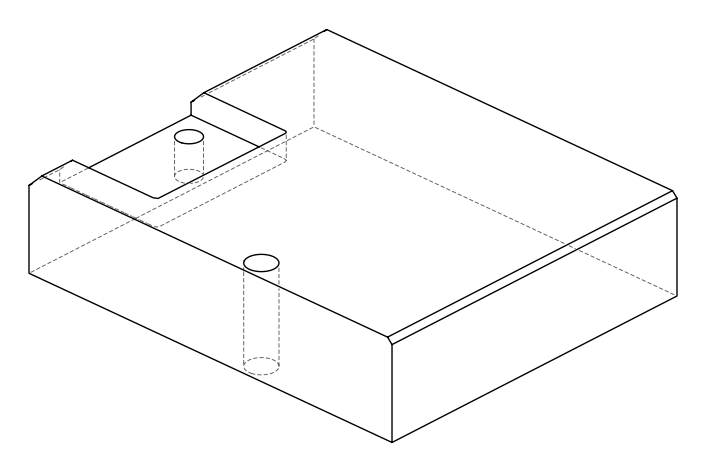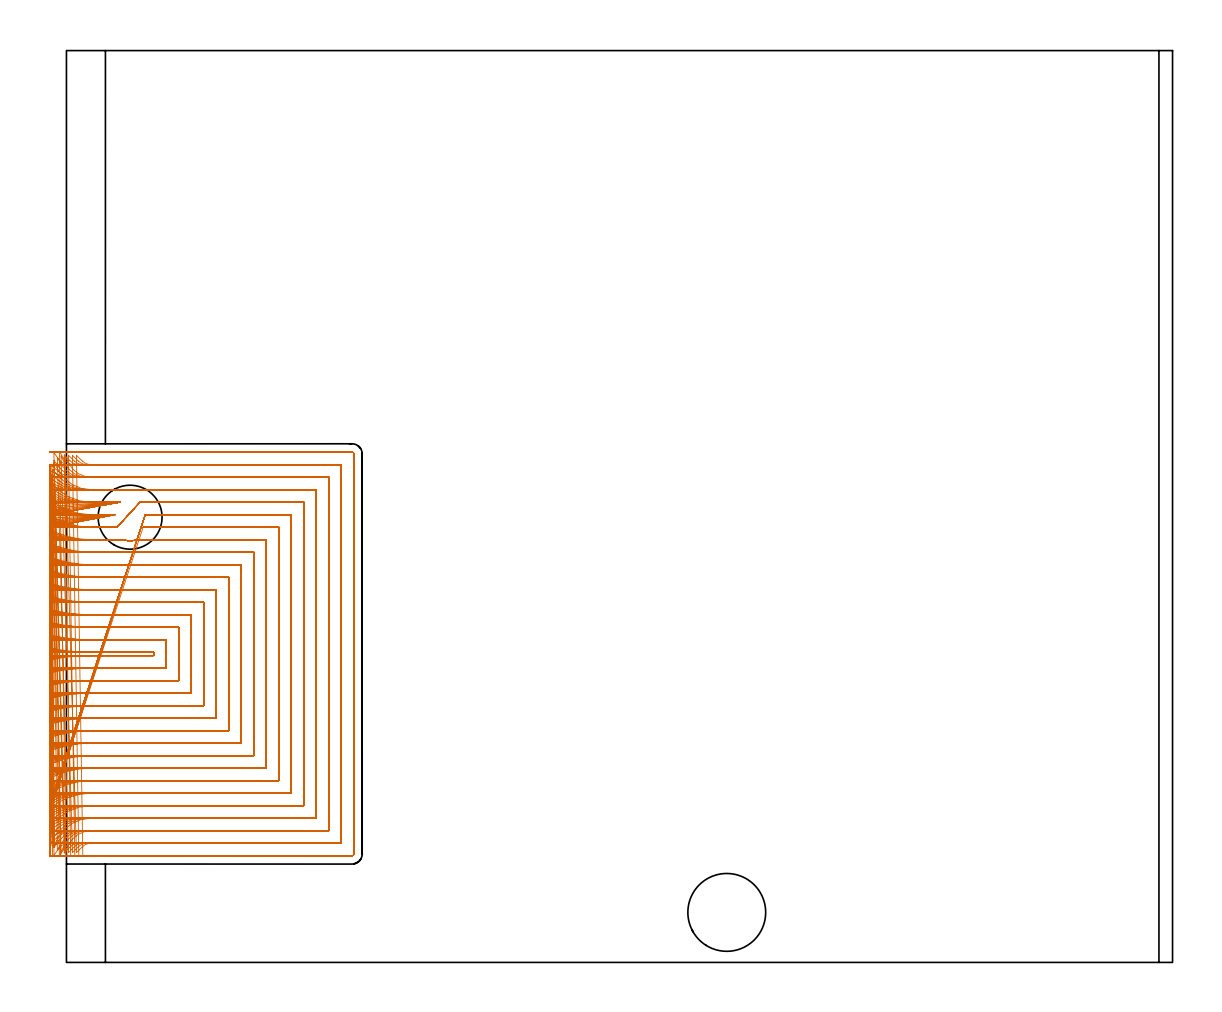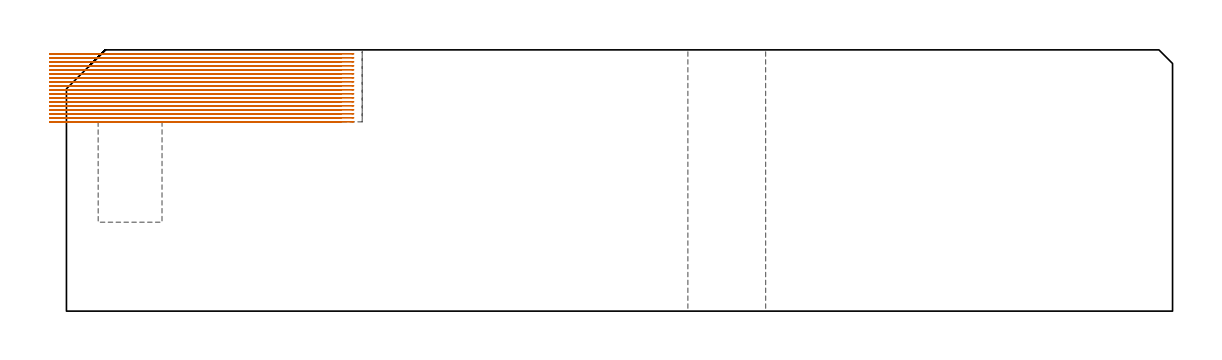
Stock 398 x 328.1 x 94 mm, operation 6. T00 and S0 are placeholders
(PLAN: 6 operations, 3 tool changes, 225 min)
(1 INDEXABLE_INSERT_DRILL_THROUGH_HOLE_FROM_SOLID | STEP1HOLE | NXT0302_027 | 0.39 min | 57835 mm3)
(2 INDEXABLE_INSERT_DRILL_BLIND_HOLE_FROM_SOLID | STEP1POCKET | UGT0302_002 | 0.16 min | 25730 mm3)
(3 AREA_MILL | FG_CHAMFER_SURFACE | UGT0205_001 | 1.73 min | 4159 mm3)
(4 AREA_MILL_1 | FG_CHAMFER_SURFACE_1 | UGT0205_001 | 5.97 min | 14549 mm3)
(5 AREA_MILL_2 | FG_CHAMFER_SURFACE_2 | UGT0205_001 | 5.43 min | 3943 mm3)
(6 MILL_SLOT | SLOT_PARTIAL_RECTANGULAR | NXT0201_008 | Follow Part, ap 1.5, ae 75% | 211.28 min | 404452 mm3)
(TOOL NXT0302_027 | Index. Insert Drill 28mm [880-D2800L32-05] | D28 PA176 FL140 Z2)
(TOOL UGT0302_002 | Indexable Insert Drill 23mm | D23 PA180 FL50 Z2)
(TOOL UGT0205_001 | Chamfer Mill 20 x 3 x 45 deg. | D20 FL50 Z2)
(TOOL NXT0201_008 | ENDMILL 6mm [2P460-0600-NA 1630] | D6 FL26 Z6)
(OP 6 MILL_SLOT)
G17 G21 G94 G90
T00 M6
G54
G17 G0 G90 X-5.959 Y108.917 S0 M3
G43 Z104. H1
Z92.561
G94 G1 X-3. Y109.412 F250.
G2 X8.887 Y110.4 R72. F500.
G1 X31.4
Y111.6
X8.886
G2 X-3. Y112.588 R72.
G1 X-5.959 Y113.083 F250.
X-5.953 Y104.317
X-3. Y104.845
G2 X8.887 Y105.9 R67.5 F500.
G1 X35.9
Y116.1
X8.886
G2 X-3. Y117.155 R67.5
G1 X-5.953 Y117.683 F250.
X-5.946 Y99.702
X-3. Y100.268
G2 X8.887 Y101.4 R63. F500.
G1 X40.4
Y120.6
X8.886
G2 X-3. Y121.731 R63.
G1 X-5.946 Y122.297 F250.
X-5.937 Y95.07
X-3. Y95.68
G2 X8.887 Y96.9 R58.5 F500.
G1 X44.9
Y125.1
X8.886
G2 X-3. Y126.32 R58.5
G1 X-5.937 Y126.93 F250.
X-5.926 Y90.415
X-3. Y91.075
G2 X8.887 Y92.4 R54. F500.
G1 X49.4
Y129.6
X8.886
G2 X-3. Y130.924 R54.
G1 X-5.926 Y131.585 F250.
X-5.912 Y85.731
X-3. Y86.452
G2 X8.887 Y87.9 R49.5 F500.
G1 X53.9
Y134.1
X8.886
G2 X-3. Y135.548 R49.5
G1 X-5.912 Y136.269 F250.
X-5.893 Y81.009
X-3. Y81.802
G2 X8.887 Y83.4 R45. F500.
G1 X58.4
Y138.6
X8.886
G2 X-3. Y140.198 R45.
G1 X-5.893 Y140.991 F250.
X-5.868 Y76.236
X-3. Y77.116
G2 X8.887 Y78.9 R40.5 F500.
G1 X62.9
Y143.1
X8.886
G2 X-3. Y144.883 R40.5
G1 X-5.868 Y145.764 F250.
X-5.832 Y71.39
X-3. Y72.381
G2 X8.887 Y74.4 R36. F500.
G1 X67.4
Y147.6
X8.886
G2 X-3. Y149.619 R36.
G1 X-5.832 Y150.609 F250.
X-5.778 Y66.439
X-3. Y67.571
G2 X8.887 Y69.9 R31.5 F500.
G1 X71.9
Y152.1
X25.47
G2 X20.334 Y152.1 R8.501
G1 X8.886
G2 X-3. Y154.429 R31.5
G1 X-5.778 Y155.561 F250.
X-5.694 Y61.322
X-3. Y62.642
G2 X8.887 Y65.4 R27. F500.
G1 X76.4
Y156.6
X30.597
X27.597 F250.
X-5.547 Y55.919 F500.
X-3. Y57.504 F250.
G2 X8.887 Y60.9 R22.5 F500.
G1 X80.9
Y161.1
X31.348
X28.348 F250.
G0 Z104.
X-5.253 Y49.935
Z92.561
G1 X-3. Y51.917
G2 X8.887 Y56.4 R18. F500.
G1 X85.4
Y165.6
X29.454
X26.454 F250.
X18.203 Y156.6 F500.
X15.203 F250.
X8.886 F500.
G2 X-3. Y159.357 R27.
G1 X-5.694 Y160.678 F250.
X17.45 Y161.1 F500.
X14.45 F250.
X8.886 F500.
G2 X-3. Y164.496 R22.5
G1 X-5.547 Y166.081 F250.
G0 Z104.
X19.338 Y165.6
Z92.561
G1 X16.338
X8.886 F500.
G2 X-3. Y170.083 R18.
G1 X-5.253 Y172.064 F250.
X-4.395 Y42.25
X-2.955 Y44.882
G2 X8.887 Y51.9 R13.5 F500.
G1 X89.9
Y170.1
X8.886
G2 X-2.955 Y177.117 R13.5
G1 X-4.396 Y179.748 F250.
X-0.509 Y39.713 F500.
X0.825 Y42.4 F250.
G2 X8.887 Y47.4 R9. F500.
G1 X94.4
Y174.6
X8.886
G2 X0.824 Y179.6 R9.
G1 X-0.51 Y182.287 F250.
X3.6 Y39.539 F500.
X5.753 Y41.629 F250.
G2 X8.887 Y42.9 R4.5 F500.
G1 X98.9
Y179.1
X8.886
G2 X5.752 Y180.371 R4.5
G1 X3.599 Y182.46 F250.
X5.887 Y38.4 F500.
X8.887 F250.
X102.8 F500.
G3 X103.4 Y39. R0.6
G1 Y183.
G3 X102.8 Y183.6 R0.6
G1 X8.886
X5.886 F250.
G0 Z104.
X-5.968 Y109.203
Z91.122
G1 X-3. Y109.638
G2 X7.448 Y110.4 R72. F500.
G1 X31.4
Y111.6
X7.447
G2 X-3. Y112.362 R72.
G1 X-5.968 Y112.797 F250.
X-5.964 Y104.622
X-3. Y105.087
G2 X7.448 Y105.9 R67.5 F500.
G1 X35.9
Y116.1
X7.447
G2 X-3. Y116.913 R67.5
G1 X-5.964 Y117.378 F250.
X-5.958 Y100.03
X-3. Y100.528
G2 X7.448 Y101.4 R63. F500.
G1 X40.4
Y120.6
X7.447
G2 X-3. Y121.472 R63.
G1 X-5.958 Y121.97 F250.
X-5.952 Y95.424
X-3. Y95.959
G2 X7.448 Y96.9 R58.5 F500.
G1 X44.9
Y125.1
X7.447
G2 X-3. Y126.04 R58.5
G1 X-5.952 Y126.576 F250.
X-5.943 Y90.799
X-3. Y91.38
G2 X7.448 Y92.4 R54. F500.
G1 X49.4
Y129.6
X7.447
G2 X-3. Y130.62 R54.
G1 X-5.943 Y131.201 F250.
X-5.932 Y86.152
X-3. Y86.785
G2 X7.448 Y87.9 R49.5 F500.
G1 X53.9
Y134.1
X7.447
G2 X-3. Y135.215 R49.5
G1 X-5.932 Y135.848 F250.
X-5.918 Y81.474
X-3. Y82.17
G2 X7.448 Y83.4 R45. F500.
G1 X58.4
Y138.6
X7.447
G2 X-3. Y139.829 R45.
G1 X-5.918 Y140.526 F250.
X-5.898 Y76.755
X-3. Y77.529
G2 X7.448 Y78.9 R40.5 F500.
G1 X62.9
Y143.1
X7.447
G2 X-3. Y144.471 R40.5
G1 X-5.898 Y145.244 F250.
X-5.871 Y71.98
X-3. Y72.851
G2 X7.448 Y74.4 R36. F500.
G1 X67.4
Y147.6
X7.447
G2 X-3. Y149.149 R36.
G1 X-5.871 Y150.02 F250.
X-5.83 Y67.122
X-3. Y68.117
G2 X7.448 Y69.9 R31.5 F500.
G1 X71.9
Y152.1
X25.448
G2 X20.338 Y152.1 R8.509
G1 X7.447
G2 X-3. Y153.883 R31.5
G1 X-5.83 Y154.878 F250.
X-5.766 Y62.136
X-3. Y63.297
G2 X7.448 Y65.4 R27. F500.
G1 X76.4
Y156.6
X30.596
X27.596 F250.
G0 Z104.
X-5.657 Y56.934
Z91.122
G1 X-3. Y58.327
G2 X7.448 Y60.9 R22.5 F500.
G1 X80.9
Y161.1
X31.348
X28.348 F250.
G0 Z104.
X-5.443 Y51.316
Z91.122
G1 X-3. Y53.057
G2 X7.448 Y56.4 R18. F500.
G1 X85.4
Y165.6
X29.454
X26.454 F250.
X18.203 Y156.6 F500.
X15.203 F250.
X7.447 F500.
G2 X-3. Y158.703 R27.
G1 X-5.766 Y159.864 F250.
X17.45 Y161.1 F500.
X14.45 F250.
X7.447 F500.
G2 X-3. Y163.672 R22.5
G1 X-5.657 Y165.065 F250.
X19.338 Y165.6 F500.
X16.338 F250.
X7.447 F500.
G2 X-3. Y168.942 R18.
G1 X-5.443 Y170.683 F250.
X-4.9 Y44.628
X-3. Y46.949
G2 X7.448 Y51.9 R13.5 F500.
G1 X89.9
Y170.1
X7.447
G2 X-3. Y175.049 R13.5
G1 X-4.9 Y177.371 F250.
X-1.938 Y39.78 F500.
X-0.585 Y42.458 F250.
G2 X7.448 Y47.4 R9. F500.
G1 X94.4
Y174.6
X7.447
G2 X-0.587 Y179.542 R9.
G1 X-1.939 Y182.22 F250.
X2.161 Y39.539 F500.
X4.314 Y41.629 F250.
G2 X7.448 Y42.9 R4.5 F500.
G1 X98.9
Y179.1
X7.447
G2 X4.313 Y180.371 R4.5
G1 X2.16 Y182.46 F250.
X4.448 Y38.4 F500.
X7.448 F250.
X102.8 F500.
G3 X103.4 Y39. R0.6
G1 Y183.
G3 X102.8 Y183.6 R0.6
G1 X7.447
X4.447 F250.
G0 Z104.
X-5.976 Y109.459
Z89.683
G1 X-3. Y109.834
G2 X6.009 Y110.4 R72. F500.
G1 X31.4
Y111.6
X6.007
G2 X-3. Y112.166 R72.
G1 X-5.976 Y112.541 F250.
X-5.973 Y104.896
X-3. Y105.296
G2 X6.009 Y105.9 R67.5 F500.
G1 X35.9
Y116.1
X6.007
G2 X-3. Y116.704 R67.5
G1 X-5.973 Y117.104 F250.
X-5.969 Y100.323
X-3. Y100.752
G2 X6.009 Y101.4 R63. F500.
G1 X40.4
Y120.6
X6.007
G2 X-3. Y121.247 R63.
G1 X-5.969 Y121.676 F250.
X-5.964 Y95.74
X-3. Y96.202
G2 X6.009 Y96.9 R58.5 F500.
G1 X44.9
Y125.1
X6.007
G2 X-3. Y125.798 R58.5
G1 X-5.964 Y126.26 F250.
X-5.958 Y91.143
X-3. Y91.643
G2 X6.009 Y92.4 R54. F500.
G1 X49.4
Y129.6
X6.007
G2 X-3. Y130.357 R54.
G1 X-5.958 Y130.857 F250.
X-5.95 Y86.527
X-3. Y87.073
G2 X6.009 Y87.9 R49.5 F500.
G1 X53.9
Y134.1
X6.007
G2 X-3. Y134.926 R49.5
G1 X-5.95 Y135.472 F250.
X-5.939 Y81.888
X-3. Y82.489
G2 X6.009 Y83.4 R45. F500.
G1 X58.4
Y138.6
X6.007
G2 X-3. Y139.511 R45.
G1 X-5.939 Y140.111 F250.
X-5.925 Y77.218
X-3. Y77.885
G2 X6.009 Y78.9 R40.5 F500.
G1 X62.9
Y143.1
X6.007
G2 X-3. Y144.114 R40.5
G1 X-5.925 Y144.782 F250.
X-5.905 Y72.504
X-3. Y73.254
G2 X6.009 Y74.4 R36. F500.
G1 X67.4
Y147.6
X6.007
G2 X-3. Y148.745 R36.
G1 X-5.905 Y149.496 F250.
X-5.875 Y67.726
X-3. Y68.584
G2 X6.009 Y69.9 R31.5 F500.
G1 X71.9
Y152.1
X25.448
G2 X23.1 Y151.71 R8.509
X20.357 Y152.1 R8.519
G1 X6.007
G2 X-3. Y153.415 R31.5
G1 X-5.875 Y154.273 F250.
X-5.828 Y62.852
X-3. Y63.853
G2 X6.009 Y65.4 R27. F500.
G1 X76.4
Y156.6
X30.596
X27.596 F250.
G0 Z104.
X-5.749 Y57.816
Z89.683
G1 X-3. Y59.018
G2 X6.009 Y60.9 R22.5 F500.
G1 X80.9
Y161.1
X31.348
X28.348 F250.
G0 Z104.
X-5.597 Y52.482
Z89.683
G1 X-3. Y53.983
G2 X6.009 Y56.4 R18. F500.
G1 X85.4
Y165.6
X29.454
X26.454 F250.
X18.204 Y156.6 F500.
X15.204 F250.
X6.007 F500.
G2 X-3. Y158.147 R27.
G1 X-5.828 Y159.148 F250.
X17.45 Y161.1 F500.
X14.45 F250.
X6.007 F500.
G2 X-3. Y162.982 R22.5
G1 X-5.749 Y164.183 F250.
X19.338 Y165.6 F500.
X16.338 F250.
X6.007 F500.
G2 X-3. Y168.016 R18.
G1 X-5.597 Y169.517 F250.
X-5.234 Y46.452
X-3. Y48.454
G2 X6.009 Y51.9 R13.5 F500.
G1 X89.9
Y170.1
X6.007
G2 X-3. Y173.544 R13.5
G1 X-5.235 Y175.546 F250.
X-3.269 Y40.376
X-1.749 Y42.962
G2 X6.009 Y47.4 R9. F500.
G1 X94.4
Y174.6
X6.007
G2 X-1.75 Y179.037 R9.
G1 X-3.271 Y181.623 F250.
X0.722 Y39.54 F500.
X2.875 Y41.629 F250.
G2 X6.009 Y42.9 R4.5 F500.
G1 X98.9
Y179.1
X6.007
G2 X2.871 Y180.373 R4.5
G1 X0.72 Y182.463 F250.
X3.009 Y38.4 F500.
X6.009 F250.
X102.8 F500.
G3 X103.4 Y39. R0.6
G1 Y183.
G3 X102.8 Y183.6 R0.6
G1 X6.007
X3.007 F250.
G0 Z104.
X-5.984 Y109.691
Z88.244
G1 X-3. Y110.005
G2 X4.534 Y110.4 R72. F500.
G1 X31.4
Y111.6
X4.53
G2 X-3. Y111.995 R72.
G1 X-5.984 Y112.309 F250.
X-5.981 Y105.143
X-3. Y105.478
G2 X4.534 Y105.9 R67.5 F500.
G1 X35.9
Y116.1
X4.53
G2 X-3. Y116.521 R67.5
G1 X-5.981 Y116.856 F250.
X-5.978 Y100.589
X-3. Y100.948
G2 X4.534 Y101.4 R63. F500.
G1 X40.4
Y120.6
X4.53
G2 X-3. Y121.052 R63.
G1 X-5.978 Y121.41 F250.
X-5.975 Y96.026
X-3. Y96.413
G2 X4.534 Y96.9 R58.5 F500.
G1 X44.9
Y125.1
X4.53
G2 X-3. Y125.587 R58.5
G1 X-5.975 Y125.973 F250.
X-5.971 Y91.453
X-3. Y91.872
G2 X4.534 Y92.4 R54. F500.
G1 X49.4
Y129.6
X4.53
G2 X-3. Y130.128 R54.
G1 X-5.971 Y130.546 F250.
X-5.965 Y86.867
X-3. Y87.323
G2 X4.534 Y87.9 R49.5 F500.
G1 X53.9
Y134.1
X4.53
G2 X-3. Y134.676 R49.5
G1 X-5.965 Y135.133 F250.
X-5.958 Y82.263
X-3. Y82.765
G2 X4.534 Y83.4 R45. F500.
G1 X58.4
Y138.6
X4.53
G2 X-3. Y139.235 R45.
G1 X-5.958 Y139.737 F250.
X-5.948 Y77.635
X-3. Y78.193
G2 X4.534 Y78.9 R40.5 F500.
G1 X62.9
Y143.1
X4.53
G2 X-3. Y143.806 R40.5
G1 X-5.948 Y144.364 F250.
X-5.934 Y72.975
X-3. Y73.603
G2 X4.534 Y74.4 R36. F500.
G1 X67.4
Y147.6
X4.53
G2 X-3. Y148.396 R36.
G1 X-5.934 Y149.024 F250.
X-5.913 Y68.268
X-3. Y68.986
G2 X4.534 Y69.9 R31.5 F500.
G1 X71.9
Y152.1
X25.467
G2 X20.357 Y152.1 R8.519
G1 X4.53
G2 X-3. Y153.013 R31.5
G1 X-5.913 Y153.731 F250.
X-5.881 Y63.49
X-3. Y64.328
G2 X4.534 Y65.4 R27. F500.
G1 X76.4
Y156.6
X30.598
X27.598 F250.
G0 Z104.
X-5.827 Y58.597
Z88.244
G1 X-3. Y59.601
G2 X4.534 Y60.9 R22.5 F500.
G1 X80.9
Y161.1
X31.35
X28.35 F250.
G0 Z104.
X-5.725 Y53.492
Z88.244
G1 X-3. Y54.747
G2 X4.534 Y56.4 R18. F500.
G1 X85.4
Y165.6
X29.461
X26.461 F250.
X18.204 Y156.6 F500.
X15.204 F250.
X4.53 F500.
G2 X-3. Y157.671 R27.
G1 X-5.881 Y158.508 F250.
X17.45 Y161.1 F500.
X14.45 F250.
X4.53 F500.
G2 X-3. Y162.398 R22.5
G1 X-5.827 Y163.402 F250.
X19.338 Y165.6 F500.
X16.338 F250.
X4.53 F500.
G2 X-3. Y167.251 R18.
G1 X-5.725 Y168.506 F250.
X-5.489 Y47.928
X-3. Y49.602
G2 X4.534 Y51.9 R13.5 F500.
G1 X89.9
Y170.1
X4.53
G2 X-3. Y172.395 R13.5
G1 X-5.49 Y174.069 F250.
X-4.487 Y41.336
X-2.704 Y43.749
G2 X4.534 Y47.4 R9. F500.
G1 X94.4
Y174.6
X4.53
G2 X-2.654 Y178.179 R9.
G1 X-4.461 Y180.574 F250.
X-0.789 Y39.355 F500.
X1.289 Y41.518 F250.
G2 X4.534 Y42.9 R4.5 F500.
G1 X98.9
Y179.1
X4.53
G2 X1.285 Y180.483 R4.5
G1 X-0.793 Y182.646 F250.
X1.534 Y38.4 F500.
X4.534 F250.
X102.8 F500.
G3 X103.4 Y39. R0.6
G1 Y183.
G3 X102.8 Y183.6 R0.6
G1 X4.53
X1.53 F250.
G0 Z104.
X-5.99 Y109.916
Z86.805
G1 X-3. Y110.161
G2 X2.865 Y110.4 R72. F500.
G1 X31.4
Y111.6
X2.864
G2 X-3. Y111.839 R72.
G1 X-5.99 Y112.083 F250.
X-5.989 Y105.384
X-3. Y105.645
G2 X2.865 Y105.9 R67.5 F500.
G1 X35.9
Y116.1
X2.864
G2 X-3. Y116.355 R67.5
G1 X-5.989 Y116.616 F250.
X-5.987 Y100.847
X-3. Y101.126
G2 X2.865 Y101.4 R63. F500.
G1 X40.4
Y120.6
X2.864
G2 X-3. Y120.873 R63.
G1 X-5.987 Y121.153 F250.
X-5.985 Y96.304
X-3. Y96.605
G2 X2.865 Y96.9 R58.5 F500.
G1 X44.9
Y125.1
X2.864
G2 X-3. Y125.395 R58.5
G1 X-5.985 Y125.695 F250.
X-5.982 Y91.755
X-3. Y92.081
G2 X2.865 Y92.4 R54. F500.
G1 X49.4
Y129.6
X2.864
G2 X-3. Y129.919 R54.
G1 X-5.982 Y130.245 F250.
X-5.979 Y87.196
X-3. Y87.551
G2 X2.865 Y87.9 R49.5 F500.
G1 X53.9
Y134.1
X2.864
G2 X-3. Y134.449 R49.5
G1 X-5.979 Y134.804 F250.
X-5.974 Y82.625
X-3. Y83.016
G2 X2.865 Y83.4 R45. F500.
G1 X58.4
Y138.6
X2.864
G2 X-3. Y138.984 R45.
G1 X-5.974 Y139.375 F250.
X-5.968 Y78.039
X-3. Y78.473
G2 X2.865 Y78.9 R40.5 F500.
G1 X62.9
Y143.1
X2.864
G2 X-3. Y143.527 R40.5
G1 X-5.968 Y143.961 F250.
X-5.96 Y73.43
X-3. Y73.919
G2 X2.865 Y74.4 R36. F500.
G1 X67.4
Y147.6
X2.864
G2 X-3. Y148.081 R36.
G1 X-5.96 Y148.569 F250.
X-5.948 Y68.79
X-3. Y69.349
G2 X2.865 Y69.9 R31.5 F500.
G1 X71.9
Y152.1
X25.467
G2 X23.286 Y151.712 R8.501
X20.334 Y152.1 R8.501
G1 X2.864
G2 X-3. Y152.651 R31.5
G1 X-5.948 Y153.209 F250.
X-5.928 Y64.103
X-3. Y64.755
G2 X2.865 Y65.4 R27. F500.
G1 X76.4
Y156.6
X30.597
X27.597 F250.
G0 Z104.
X-5.896 Y59.34
Z86.805
G1 X-3. Y60.122
G2 X2.865 Y60.9 R22.5 F500.
G1 X80.9
Y161.1
X31.348
X28.348 F250.
X-5.836 Y54.44 F500.
X-3. Y55.418 F250.
G2 X2.865 Y56.4 R18. F500.
G1 X85.4
Y165.6
X29.456
X26.456 F250.
X18.203 Y156.6 F500.
X15.203 F250.
X2.864 F500.
G2 X-3. Y157.244 R27.
G1 X-5.928 Y157.896 F250.
X17.45 Y161.1 F500.
X14.45 F250.
X2.864 F500.
G2 X-3. Y161.877 R22.5
G1 X-5.896 Y162.659 F250.
X19.338 Y165.6 F500.
X16.338 F250.
X2.864 F500.
G2 X-3. Y166.582 R18.
G1 X-5.836 Y167.559 F250.
X-5.702 Y49.256
X-3. Y50.559
G2 X2.865 Y51.9 R13.5 F500.
G1 X89.9
Y170.1
X2.864
G2 X-3. Y171.44 R13.5
G1 X-5.702 Y172.743 F250.
X-5.275 Y43.271
X-3. Y45.226
G2 X2.865 Y47.4 R9. F500.
G1 X94.4
Y174.6
X2.864
G2 X-3. Y176.772 R9.
G1 X-5.276 Y178.727 F250.
X-2.539 Y38.19 F500.
X-0.973 Y40.749 F250.
G2 X2.865 Y42.9 R4.5 F500.
G1 X98.9
Y179.1
X2.864
G2 X-0.987 Y181.271 R4.5
G1 X-2.539 Y183.838 F250.
X-0.135 Y38.4 F500.
X2.865 F250.
X102.8 F500.
G3 X103.4 Y39. R0.6
G1 Y183.
G3 X102.8 Y183.6 R0.6
G1 X2.864
X-0.136 F250.
G0 Z104.
X-5.996 Y110.131
Z85.367
G1 X-3. Y110.294
G2 X0.909 Y110.4 R72. F500.
G1 X31.4
Y111.6
X0.899
G2 X-3. Y111.706 R72.
G1 X-5.996 Y111.868 F250.
X-5.995 Y105.613
X-3. Y105.787
G2 X0.909 Y105.9 R67.5 F500.
G1 X35.9
Y116.1
X0.899
G2 X-3. Y116.213 R67.5
G1 X-5.995 Y116.386 F250.
X-5.994 Y101.092
X-3. Y101.279
G2 X0.909 Y101.4 R63. F500.
G1 X40.4
Y120.6
X0.899
G2 X-3. Y120.721 R63.
G1 X-5.994 Y120.906 F250.
X-5.993 Y96.569
X-3. Y96.769
G2 X0.909 Y96.9 R58.5 F500.
G1 X44.9
Y125.1
X0.899
G2 X-3. Y125.23 R58.5
G1 X-5.993 Y125.43 F250.
X-5.992 Y92.041
X-3. Y92.258
G2 X0.909 Y92.4 R54. F500.
G1 X49.4
Y129.6
X0.899
G2 X-3. Y129.741 R54.
G1 X-5.992 Y129.958 F250.
X-5.991 Y87.509
X-3. Y87.745
G2 X0.909 Y87.9 R49.5 F500.
G1 X53.9
Y134.1
X0.899
G2 X-3. Y134.254 R49.5
G1 X-5.991 Y134.49 F250.
X-5.989 Y82.969
X-3. Y83.23
G2 X0.909 Y83.4 R45. F500.
G1 X58.4
Y138.6
X0.899
G2 X-3. Y138.769 R45.
G1 X-5.989 Y139.029 F250.
X-5.986 Y78.421
X-3. Y78.711
G2 X0.909 Y78.9 R40.5 F500.
G1 X62.9
Y143.1
X0.899
G2 X-3. Y143.288 R40.5
G1 X-5.986 Y143.577 F250.
X-5.982 Y73.861
X-3. Y74.187
G2 X0.909 Y74.4 R36. F500.
G1 X67.4
Y147.6
X0.899
G2 X-3. Y147.812 R36.
G1 X-5.982 Y148.137 F250.
X-5.977 Y69.284
X-3. Y69.657
G2 X0.909 Y69.9 R31.5 F500.
G1 X71.9
Y152.1
X25.47
G2 X20.334 Y152.1 R8.501
G1 X0.899
G2 X-3. Y152.342 R31.5
G1 X-5.977 Y152.714 F250.
X-5.968 Y64.681
X-3. Y65.116
G2 X0.909 Y65.4 R27. F500.
G1 X76.4
Y156.6
X30.597
X27.597 F250.
G0 Z104.
X-5.954 Y60.037
Z85.367
G1 X-3. Y60.558
G2 X0.909 Y60.9 R22.5 F500.
G1 X80.9
Y161.1
X31.348
X28.348 F250.
X-5.928 Y55.319 F500.
X-3. Y55.97 F250.
G2 X0.909 Y56.4 R18. F500.
G1 X85.4
Y165.6
X29.456
X26.456 F250.
X18.203 Y156.6 F500.
X15.203 F250.
X0.899 F500.
G2 X-3. Y156.883 R27.
G1 X-5.969 Y157.316 F250.
X17.45 Y161.1 F500.
X14.45 F250.
X0.899 F500.
G2 X-3. Y161.44 R22.5
G1 X-5.955 Y161.96 F250.
X19.338 Y165.6 F500.
X16.338 F250.
X0.899 F500.
G2 X-3. Y166.027 R18.
G1 X-5.929 Y166.677 F250.
X-5.871 Y50.453
X-3. Y51.322
G2 X0.909 Y51.9 R13.5 F500.
G1 X89.9
Y170.1
X0.899
G2 X-3. Y170.675 R13.5
G1 X-5.872 Y171.542 F250.
X-5.702 Y45.204
X-3. Y46.507
G2 X0.909 Y47.4 R9. F500.
G1 X94.4
Y174.6
X0.899
G2 X-3. Y175.488 R9.
G1 X-5.704 Y176.788 F250.
X-4.498 Y38.527
X-2.776 Y40.983
G2 X0.909 Y42.9 R4.5 F500.
G1 X98.9
Y179.1
X0.899
G2 X-2.788 Y181.019 R4.5
G1 X-4.508 Y183.477 F250.
X-2.091 Y38.4 F500.
X0.909 F250.
X102.8 F500.
G3 X103.4 Y39. R0.6
G1 Y183.
G3 X102.8 Y183.6 R0.6
G1 X0.899
X-2.101 F250.
G0 Z104.
X-6. Y110.351
Z83.928
G1 X-3. Y110.393
G2 X-1.99 Y110.4 R72. F500.
G1 X31.4
Y111.6
X-2.024
G2 X-3. Y111.607 R72.
G1 X-6. Y111.647 F250.
Y105.848
X-3. Y105.892
G2 X-1.99 Y105.9 R67.5 F500.
G1 X35.9
Y116.1
X-2.024
G2 X-3. Y116.107 R67.5
G1 X-6. Y116.15 F250.
Y101.344
X-3. Y101.392
G2 X-1.99 Y101.4 R63. F500.
G1 X40.4
Y120.6
X-2.024
G2 X-3. Y120.608 R63.
G1 X-6. Y120.654 F250.
Y96.839
X-3. Y96.891
G2 X-1.99 Y96.9 R58.5 F500.
G1 X44.9
Y125.1
X-2.024
G2 X-3. Y125.108 R58.5
G1 X-6. Y125.158 F250.
X-5.999 Y92.334
X-3. Y92.391
G2 X-1.99 Y92.4 R54. F500.
G1 X49.4
Y129.6
X-2.024
G2 X-3. Y129.609 R54.
G1 X-6. Y129.663 F250.
X-5.999 Y87.828
X-3. Y87.89
G2 X-1.99 Y87.9 R49.5 F500.
G1 X53.9
Y134.1
X-2.024
G2 X-3. Y134.11 R49.5
G1 X-5.999 Y134.169 F250.
Y83.321
X-3. Y83.389
G2 X-1.99 Y83.4 R45. F500.
G1 X58.4
Y138.6
X-2.024
G2 X-3. Y138.611 R45.
G1 X-5.999 Y138.676 F250.
Y78.813
X-3. Y78.887
G2 X-1.99 Y78.9 R40.5 F500.
G1 X62.9
Y143.1
X-2.024
G2 X-3. Y143.112 R40.5
G1 X-5.999 Y143.184 F250.
Y74.302
X-3. Y74.386
G2 X-1.99 Y74.4 R36. F500.
G1 X67.4
Y147.6
X-2.024
G2 X-3. Y147.613 R36.
G1 X-5.999 Y147.695 F250.
X-5.998 Y69.788
X-3. Y69.884
G2 X-1.99 Y69.9 R31.5 F500.
G1 X71.9
Y152.1
X25.47
G2 X20.334 Y152.1 R8.501
G1 X-2.024
G2 X-3. Y152.115 R31.5
G1 X-5.999 Y152.208 F250.
X-5.998 Y65.269
X-3. Y65.381
G2 X-1.99 Y65.4 R27. F500.
G1 X76.4
Y156.6
X30.597
X27.597 F250.
G0 Z104.
X-5.997 Y60.743
Z83.928
G1 X-3. Y60.877
G2 X-1.99 Y60.9 R22.5 F500.
G1 X80.9
Y161.1
X31.349
X28.349 F250.
X-5.995 Y56.203 F500.
X-3. Y56.372 F250.
G2 X-1.99 Y56.4 R18. F500.
G1 X85.4
Y165.6
X29.457
X26.457 F250.
X18.203 Y156.6 F500.
X15.203 F250.
X-2.024 F500.
G2 X-3. Y156.618 R27.
G1 X-5.998 Y156.726 F250.
X17.45 Y161.1 F500.
X14.45 F250.
X-2.024 F500.
G2 X-3. Y161.121 R22.5
G1 X-5.997 Y161.251 F250.
X19.338 Y165.6 F500.
X16.338 F250.
X-2.024 F500.
G2 X-3. Y165.626 R18.
G1 X-5.996 Y165.789 F250.
X-5.992 Y51.638
X-3. Y51.862
G2 X-1.99 Y51.9 R13.5 F500.
G1 X89.9
Y170.1
X-2.024
G2 X-3. Y170.135 R13.5
G1 X-5.992 Y170.352 F250.
X-5.981 Y47.007
X-3. Y47.343
G2 X-1.99 Y47.4 R9. F500.
G1 X94.4
Y174.6
X-2.024
G2 X-3. Y174.653 R9.
G1 X-5.982 Y174.978 F250.
X-5.923 Y42.112
X-3. Y42.785
G2 X-1.99 Y42.9 R4.5 F500.
G1 X98.9
Y179.1
X-2.024
G2 X-3. Y179.207 R4.5
G1 X-6. F250.
X-4.99 Y38.4
X-1.99
X102.8 F500.
G3 X103.4 Y39. R0.6
G1 Y183.
G3 X102.8 Y183.6 R0.6
G1 X-2.024
X-5.024 F250.
G0 X-6. Y110.396 Z82.489
G1 X-3. Y110.4
X-2.907 F500.
X31.4
Y111.6
X-2.909
X-3.
X-6. Y111.604 F250.
Y105.896
X-3. Y105.9
X-2.907 F500.
X35.9
Y116.1
X-2.909
X-3.
X-6. Y116.104 F250.
Y101.396
X-3. Y101.4
X-2.907 F500.
X40.4
Y120.6
X-2.909
X-3.
X-6. Y120.604 F250.
Y96.895
X-3. Y96.9
X-2.907 F500.
X44.9
Y125.1
X-2.909
X-3.
X-6. Y125.105 F250.
Y92.395
X-3. Y92.4
X-2.907 F500.
X49.4
Y129.6
X-2.909
X-3.
X-6. Y129.605 F250.
Y87.894
X-3. Y87.9
X-2.907 F500.
X53.9
Y134.1
X-2.909
X-3.
X-6. Y134.106 F250.
Y83.394
X-3. Y83.4
X-2.907 F500.
X58.4
Y138.6
X-2.909
X-3.
X-6. Y138.606 F250.
Y78.893
X-3. Y78.9
X-2.907 F500.
X62.9
Y143.1
X-2.909
X-3.
X-6. Y143.107 F250.
Y74.392
X-3. Y74.4
X-2.907 F500.
X67.4
Y147.6
X-2.909
X-3.
X-6. Y147.608 F250.
Y69.891
X-3. Y69.9
X-2.907 F500.
X71.9
Y152.1
X25.468
G2 X20.357 Y152.1 R8.519
G1 X-2.909
X-3.
X-6. Y152.109 F250.
Y65.39
X-3. Y65.4
X-2.907 F500.
X76.4
Y156.6
X30.597
X27.597 F250.
G0 Z104.
X-6. Y60.887
Z82.489
G1 X-3. Y60.9
X-2.907 F500.
X80.9
Y161.1
X31.348
X28.348 F250.
X-6. Y56.384 F500.
X-3. Y56.4 F250.
X-2.907 F500.
X85.4
Y165.6
X29.454
X26.454 F250.
X18.204 Y156.6 F500.
X15.204 F250.
X-2.909 F500.
X-3.
X-6. Y156.61 F250.
X17.45 Y161.1 F500.
X14.45 F250.
X-2.909 F500.
X-3.
X-6. Y161.112 F250.
X19.338 Y165.6 F500.
X16.338 F250.
X-2.909 F500.
X-3.
X-6. Y165.615 F250.
Y51.879
X-3. Y51.9
X-2.907 F500.
X89.9
Y170.1
X-2.909
X-3.
X-6. Y170.121 F250.
Y47.369
X-3. Y47.4
X-2.907 F500.
X94.4
Y174.6
X-2.909
X-3.
X-6. Y174.631 F250.
X-5.999 Y42.837
X-3. Y42.899
X-2.907 Y42.9 F500.
X98.9
Y179.1
X-2.909
X-3. Y179.101
X-5.999 Y179.162 F250.
X-5.907 Y38.4
X-2.907
X102.8 F500.
G3 X103.4 Y39. R0.6
G1 Y183.
G3 X102.8 Y183.6 R0.6
G1 X-2.909
X-5.909 F250.
G0 X-6. Y110.4 Z81.05
G1 X-3.
X31.4 F500.
Y111.6
X-3.
X-6. F250.
Y105.9
X-3.
X35.9 F500.
Y116.1
X-3.
X-6. F250.
Y101.4
X-3.
X40.4 F500.
Y120.6
X-3.
X-6. F250.
Y96.9
X-3.
X44.9 F500.
Y125.1
X-3.
X-6. F250.
Y92.4
X-3.
X49.4 F500.
Y129.6
X-3.
X-6. F250.
Y87.9
X-3.
X53.9 F500.
Y134.1
X-3.
X-6. F250.
Y83.4
X-3.
X58.4 F500.
Y138.6
X-3.
X-6. F250.
Y78.9
X-3.
X62.9 F500.
Y143.1
X-3.
X-6. F250.
Y74.4
X-3.
X67.4 F500.
Y147.6
X-3.
X-6. F250.
Y69.9
X-3.
X71.9 F500.
Y152.1
X25.448
G2 X23.099 Y151.71 R8.509
X20.357 Y152.1 R8.519
G1 X-3.
X-6. F250.
Y65.4
X-3.
X76.4 F500.
Y156.6
X30.596
X27.596 F250.
G0 Z104.
X-6. Y60.9
Z81.05
G1 X-3.
X80.9 F500.
Y161.1
X31.348
X28.348 F250.
X-6. Y56.4 F500.
X-3. F250.
X85.4 F500.
Y165.6
X29.454
X26.454 F250.
X18.204 Y156.6 F500.
X15.204 F250.
X-3. F500.
X-6. F250.
X17.45 Y161.1 F500.
X14.45 F250.
X-3. F500.
X-6. F250.
X19.338 Y165.6 F500.
X16.338 F250.
X-3. F500.
X-6. F250.
Y51.9
X-3.
X89.9 F500.
Y170.1
X-3.
X-6. F250.
Y47.4
X-3.
X94.4 F500.
Y174.6
X-3.
X-6. F250.
Y42.9
X-3.
X98.9 F500.
Y179.1
X-3.
X-6. F250.
Y38.4
X-3.
X102.8 F500.
G3 X103.4 Y39. R0.6
G1 Y183.
G3 X102.8 Y183.6 R0.6
G1 X-3.
X-6. F250.
G0 Y110.4 Z79.611
G1 X-3.
X31.4 F500.
Y111.6
X-3.
X-6. F250.
Y105.9
X-3.
X35.9 F500.
Y116.1
X-3.
X-6. F250.
Y101.4
X-3.
X40.4 F500.
Y120.6
X-3.
X-6. F250.
Y96.9
X-3.
X44.9 F500.
Y125.1
X-3.
X-6. F250.
Y92.4
X-3.
X49.4 F500.
Y129.6
X-3.
X-6. F250.
Y87.9
X-3.
X53.9 F500.
Y134.1
X-3.
X-6. F250.
Y83.4
X-3.
X58.4 F500.
Y138.6
X-3.
X-6. F250.
Y78.9
X-3.
X62.9 F500.
Y143.1
X-3.
X-6. F250.
Y74.4
X-3.
X67.4 F500.
Y147.6
X-3.
X-6. F250.
Y69.9
X-3.
X71.9 F500.
Y152.1
X25.448
G2 X20.338 Y152.1 R8.509
G1 X-3.
X-6. F250.
Y65.4
X-3.
X76.4 F500.
Y156.6
X30.596
X27.596 F250.
G0 Z104.
X-6. Y60.9
Z79.611
G1 X-3.
X80.9 F500.
Y161.1
X31.348
X28.348 F250.
X-6. Y56.4 F500.
X-3. F250.
X85.4 F500.
Y165.6
X29.454
X26.454 F250.
X18.203 Y156.6 F500.
X15.203 F250.
X-3. F500.
X-6. F250.
X17.45 Y161.1 F500.
X14.45 F250.
X-3. F500.
X-6. F250.
X19.338 Y165.6 F500.
X16.338 F250.
X-3. F500.
X-6. F250.
Y51.9
X-3.
X89.9 F500.
Y170.1
X-3.
X-6. F250.
Y47.4
X-3.
X94.4 F500.
Y174.6
X-3.
X-6. F250.
Y42.9
X-3.
X98.9 F500.
Y179.1
X-3.
X-6. F250.
Y38.4
X-3.
X102.8 F500.
G3 X103.4 Y39. R0.6
G1 Y183.
G3 X102.8 Y183.6 R0.6
G1 X-3.
X-6. F250.
G0 Y110.4 Z78.172
G1 X-3.
X31.4 F500.
Y111.6
X-3.
X-6. F250.
Y105.9
X-3.
X35.9 F500.
Y116.1
X-3.
X-6. F250.
Y101.4
X-3.
X40.4 F500.
Y120.6
X-3.
X-6. F250.
Y96.9
X-3.
X44.9 F500.
Y125.1
X-3.
X-6. F250.
Y92.4
X-3.
X49.4 F500.
Y129.6
X-3.
X-6. F250.
Y87.9
X-3.
X53.9 F500.
Y134.1
X-3.
X-6. F250.
Y83.4
X-3.
X58.4 F500.
Y138.6
X-3.
X-6. F250.
Y78.9
X-3.
X62.9 F500.
Y143.1
X-3.
X-6. F250.
Y74.4
X-3.
X67.4 F500.
Y147.6
X-3.
X-6. F250.
Y69.9
X-3.
X71.9 F500.
Y152.1
X25.448
G2 X25.209 Y152.028 R8.509
X20.351 Y152.1 R8.506
G1 X-3.
X-6. F250.
Y65.4
X-3.
X76.4 F500.
Y156.6
X30.596
X27.596 F250.
G0 Z104.
X-6. Y60.9
Z78.172
G1 X-3.
X80.9 F500.
Y161.1
X31.348
X28.348 F250.
X-6. Y56.4 F500.
X-3. F250.
X85.4 F500.
Y165.6
X29.454
X26.454 F250.
X18.204 Y156.6 F500.
X15.204 F250.
X-3. F500.
X-6. F250.
X17.45 Y161.1 F500.
X14.45 F250.
X-3. F500.
X-6. F250.
X19.338 Y165.6 F500.
X16.338 F250.
X-3. F500.
X-6. F250.
Y51.9
X-3.
X89.9 F500.
Y170.1
X-3.
X-6. F250.
Y47.4
X-3.
X94.4 F500.
Y174.6
X-3.
X-6. F250.
Y42.9
X-3.
X98.9 F500.
Y179.1
X-3.
X-6. F250.
Y38.4
X-3.
X102.8 F500.
G3 X103.4 Y39. R0.6
G1 Y183.
G3 X102.8 Y183.6 R0.6
G1 X-3.
X-6. F250.
G0 Y110.4 Z76.733
G1 X-3.
X31.4 F500.
Y111.6
X-3.
X-6. F250.
Y105.9
X-3.
X35.9 F500.
Y116.1
X-3.
X-6. F250.
Y101.4
X-3.
X40.4 F500.
Y120.6
X-3.
X-6. F250.
Y96.9
X-3.
X44.9 F500.
Y125.1
X-3.
X-6. F250.
Y92.4
X-3.
X49.4 F500.
Y129.6
X-3.
X-6. F250.
Y87.9
X-3.
X53.9 F500.
Y134.1
X-3.
X-6. F250.
Y83.4
X-3.
X58.4 F500.
Y138.6
X-3.
X-6. F250.
Y78.9
X-3.
X62.9 F500.
Y143.1
X-3.
X-6. F250.
Y74.4
X-3.
X67.4 F500.
Y147.6
X-3.
X-6. F250.
Y69.9
X-3.
X71.9 F500.
Y152.1
X25.449
G2 X20.351 Y152.1 R8.506
G1 X-3.
X-6. F250.
Y65.4
X-3.
X76.4 F500.
Y156.6
X30.598
X27.598 F250.
G0 Z104.
X-6. Y60.9
Z76.733
G1 X-3.
X80.9 F500.
Y161.1
X31.35
X28.35 F250.
X-6. Y56.4 F500.
X-3. F250.
X85.4 F500.
Y165.6
X29.461
X26.461 F250.
X18.204 Y156.6 F500.
X15.204 F250.
X-3. F500.
X-6. F250.
X17.45 Y161.1 F500.
X14.45 F250.
X-3. F500.
X-6. F250.
X19.339 Y165.6 F500.
X16.339 F250.
X-3. F500.
X-6. F250.
Y51.9
X-3.
X89.9 F500.
Y170.1
X-3.
X-6. F250.
Y47.4
X-3.
X94.4 F500.
Y174.6
X-3.
X-6. F250.
Y42.9
X-3.
X98.9 F500.
Y179.1
X-3.
X-6. F250.
Y38.4
X-3.
X102.8 F500.
G3 X103.4 Y39. R0.6
G1 Y183.
G3 X102.8 Y183.6 R0.6
G1 X-3.
X-6. F250.
G0 Y110.4 Z75.294
G1 X-3.
X31.4 F500.
Y111.6
X-3.
X-6. F250.
Y105.9
X-3.
X35.9 F500.
Y116.1
X-3.
X-6. F250.
Y101.4
X-3.
X40.4 F500.
Y120.6
X-3.
X-6. F250.
Y96.9
X-3.
X44.9 F500.
Y125.1
X-3.
X-6. F250.
Y92.4
X-3.
X49.4 F500.
Y129.6
X-3.
X-6. F250.
Y87.9
X-3.
X53.9 F500.
Y134.1
X-3.
X-6. F250.
Y83.4
X-3.
X58.4 F500.
Y138.6
X-3.
X-6. F250.
Y78.9
X-3.
X62.9 F500.
Y143.1
X-3.
X-6. F250.
Y74.4
X-3.
X67.4 F500.
Y147.6
X-3.
X-6. F250.
Y69.9
X-3.
X71.9 F500.
Y152.1
X25.465
G2 X20.344 Y152.1 R8.51
G1 X-3.
X-6. F250.
Y65.4
X-3.
X76.4 F500.
Y156.6
X30.597
X27.597 F250.
G0 Z104.
X-6. Y60.9
Z75.294
G1 X-3.
X80.9 F500.
Y161.1
X31.348
X28.348 F250.
X-6. Y56.4 F500.
X-3. F250.
X85.4 F500.
Y165.6
X29.455
X26.455 F250.
X18.204 Y156.6 F500.
X15.204 F250.
X-3. F500.
X-6. F250.
X17.45 Y161.1 F500.
X14.45 F250.
X-3. F500.
X-6. F250.
X19.339 Y165.6 F500.
X16.339 F250.
X-3. F500.
X-6. F250.
Y51.9
X-3.
X89.9 F500.
Y170.1
X-3.
X-6. F250.
Y47.4
X-3.
X94.4 F500.
Y174.6
X-3.
X-6. F250.
Y42.9
X-3.
X98.9 F500.
Y179.1
X-3.
X-6. F250.
Y38.4
X-3.
X102.8 F500.
G3 X103.4 Y39. R0.6
G1 Y183.
G3 X102.8 Y183.6 R0.6
G1 X-3.
X-6. F250.
G0 Y110.4 Z73.856
G1 X-3.
X31.4 F500.
Y111.6
X-3.
X-6. F250.
Y105.9
X-3.
X35.9 F500.
Y116.1
X-3.
X-6. F250.
Y101.4
X-3.
X40.4 F500.
Y120.6
X-3.
X-6. F250.
Y96.9
X-3.
X44.9 F500.
Y125.1
X-3.
X-6. F250.
Y92.4
X-3.
X49.4 F500.
Y129.6
X-3.
X-6. F250.
Y87.9
X-3.
X53.9 F500.
Y134.1
X-3.
X-6. F250.
Y83.4
X-3.
X58.4 F500.
Y138.6
X-3.
X-6. F250.
Y78.9
X-3.
X62.9 F500.
Y143.1
X-3.
X-6. F250.
Y74.4
X-3.
X67.4 F500.
Y147.6
X-3.
X-6. F250.
Y69.9
X-3.
X71.9 F500.
Y152.1
X25.47
G2 X20.334 Y152.1 R8.501
G1 X-3.
X-6. F250.
Y65.4
X-3.
X76.4 F500.
Y156.6
X30.597
X27.597 F250.
G0 Z104.
X-6. Y60.9
Z73.856
G1 X-3.
X80.9 F500.
Y161.1
X31.348
X28.348 F250.
X-6. Y56.4 F500.
X-3. F250.
X85.4 F500.
Y165.6
X29.455
X26.455 F250.
X18.203 Y156.6 F500.
X15.203 F250.
X-3. F500.
X-6. F250.
X17.45 Y161.1 F500.
X14.45 F250.
X-3. F500.
X-6. F250.
X19.338 Y165.6 F500.
X16.338 F250.
X-3. F500.
X-6. F250.
Y51.9
X-3.
X89.9 F500.
Y170.1
X-3.
X-6. F250.
Y47.4
X-3.
X94.4 F500.
Y174.6
X-3.
X-6. F250.
Y42.9
X-3.
X98.9 F500.
Y179.1
X-3.
X-6. F250.
Y38.4
X-3.
X102.8 F500.
G3 X103.4 Y39. R0.6
G1 Y183.
G3 X102.8 Y183.6 R0.6
G1 X-3.
X-6. F250.
G0 Y110.4 Z72.417
G1 X-3.
X31.4 F500.
Y111.6
X-3.
X-6. F250.
Y105.9
X-3.
X35.9 F500.
Y116.1
X-3.
X-6. F250.
Y101.4
X-3.
X40.4 F500.
Y120.6
X-3.
X-6. F250.
Y96.9
X-3.
X44.9 F500.
Y125.1
X-3.
X-6. F250.
Y92.4
X-3.
X49.4 F500.
Y129.6
X-3.
X-6. F250.
Y87.9
X-3.
X53.9 F500.
Y134.1
X-3.
X-6. F250.
Y83.4
X-3.
X58.4 F500.
Y138.6
X-3.
X-6. F250.
Y78.9
X-3.
X62.9 F500.
Y143.1
X-3.
X-6. F250.
Y74.4
X-3.
X67.4 F500.
Y147.6
X-3.
X-6. F250.
Y69.9
X-3.
X71.9 F500.
Y152.1
X25.47
G2 X20.334 Y152.1 R8.501
G1 X-3.
X-6. F250.
Y65.4
X-3.
X76.4 F500.
Y156.6
X30.597
X27.597 F250.
G0 Z104.
X-6. Y60.9
Z72.417
G1 X-3.
X80.9 F500.
Y161.1
X31.348
X28.348 F250.
X-6. Y56.4 F500.
X-3. F250.
X85.4 F500.
Y165.6
X29.456
X26.456 F250.
X18.203 Y156.6 F500.
X15.203 F250.
X-3. F500.
X-6. F250.
X17.45 Y161.1 F500.
X14.45 F250.
X-3. F500.
X-6. F250.
X19.338 Y165.6 F500.
X16.338 F250.
X-3. F500.
X-6. F250.
Y51.9
X-3.
X89.9 F500.
Y170.1
X-3.
X-6. F250.
Y47.4
X-3.
X94.4 F500.
Y174.6
X-3.
X-6. F250.
Y42.9
X-3.
X98.9 F500.
Y179.1
X-3.
X-6. F250.
Y38.4
X-3.
X102.8 F500.
G3 X103.4 Y39. R0.6
G1 Y183.
G3 X102.8 Y183.6 R0.6
G1 X-3.
X-6. F250.
G0 Y110.4 Z70.978
G1 X-3.
X31.4 F500.
Y111.6
X-3.
X-6. F250.
Y105.9
X-3.
X35.9 F500.
Y116.1
X-3.
X-6. F250.
Y101.4
X-3.
X40.4 F500.
Y120.6
X-3.
X-6. F250.
Y96.9
X-3.
X44.9 F500.
Y125.1
X-3.
X-6. F250.
Y92.4
X-3.
X49.4 F500.
Y129.6
X-3.
X-6. F250.
Y87.9
X-3.
X53.9 F500.
Y134.1
X-3.
X-6. F250.
Y83.4
X-3.
X58.4 F500.
Y138.6
X-3.
X-6. F250.
Y78.9
X-3.
X62.9 F500.
Y143.1
X-3.
X-6. F250.
Y74.4
X-3.
X67.4 F500.
Y147.6
X-3.
X-6. F250.
Y69.9
X-3.
X71.9 F500.
Y152.1
X25.47
G2 X20.334 Y152.1 R8.501
G1 X-3.
X-6. F250.
Y65.4
X-3.
X76.4 F500.
Y156.6
X30.597
X27.597 F250.
G0 Z104.
X-6. Y60.9
Z70.978
G1 X-3.
X80.9 F500.
Y161.1
X31.349
X28.349 F250.
X-6. Y56.4 F500.
X-3. F250.
X85.4 F500.
Y165.6
X29.457
X26.457 F250.
X18.203 Y156.6 F500.
X15.203 F250.
X-3. F500.
X-6. F250.
X17.45 Y161.1 F500.
X14.45 F250.
X-3. F500.
X-6. F250.
X19.338 Y165.6 F500.
X16.338 F250.
X-3. F500.
X-6. F250.
Y51.9
X-3.
X89.9 F500.
Y170.1
X-3.
X-6. F250.
Y47.4
X-3.
X94.4 F500.
Y174.6
X-3.
X-6. F250.
Y42.9
X-3.
X98.9 F500.
Y179.1
X-3.
X-6. F250.
Y38.4
X-3.
X102.8 F500.
G3 X103.4 Y39. R0.6
G1 Y183.
G3 X102.8 Y183.6 R0.6
G1 X-3.
X-6. F250.
G0 Y110.4 Z69.539
G1 X-3.
X31.4 F500.
Y111.6
X-3.
X-6. F250.
Y105.9
X-3.
X35.9 F500.
Y116.1
X-3.
X-6. F250.
Y101.4
X-3.
X40.4 F500.
Y120.6
X-3.
X-6. F250.
Y96.9
X-3.
X44.9 F500.
Y125.1
X-3.
X-6. F250.
Y92.4
X-3.
X49.4 F500.
Y129.6
X-3.
X-6. F250.
Y87.9
X-3.
X53.9 F500.
Y134.1
X-3.
X-6. F250.
Y83.4
X-3.
X58.4 F500.
Y138.6
X-3.
X-6. F250.
Y78.9
X-3.
X62.9 F500.
Y143.1
X-3.
X-6. F250.
Y74.4
X-3.
X67.4 F500.
Y147.6
X-3.
X-6. F250.
Y69.9
X-3.
X71.9 F500.
Y152.1
X25.468
G2 X20.357 Y152.1 R8.519
G1 X-3.
X-6. F250.
Y65.4
X-3.
X76.4 F500.
Y156.6
X30.597
X27.597 F250.
G0 Z104.
X-6. Y60.9
Z69.539
G1 X-3.
X80.9 F500.
Y161.1
X31.348
X28.348 F250.
X-6. Y56.4 F500.
X-3. F250.
X85.4 F500.
Y165.6
X29.454
X26.454 F250.
X18.204 Y156.6 F500.
X15.204 F250.
X-3. F500.
X-6. F250.
X17.45 Y161.1 F500.
X14.45 F250.
X-3. F500.
X-6. F250.
X19.338 Y165.6 F500.
X16.338 F250.
X-3. F500.
X-6. F250.
Y51.9
X-3.
X89.9 F500.
Y170.1
X-3.
X-6. F250.
Y47.4
X-3.
X94.4 F500.
Y174.6
X-3.
X-6. F250.
Y42.9
X-3.
X98.9 F500.
Y179.1
X-3.
X-6. F250.
Y38.4
X-3.
X102.8 F500.
G3 X103.4 Y39. R0.6
G1 Y183.
G3 X102.8 Y183.6 R0.6
G1 X-3.
X-6. F250.
G0 Y110.4 Z68.1
G1 X-3.
X31.4 F500.
Y111.6
X-3.
X-6. F250.
Y105.9
X-3.
X35.9 F500.
Y116.1
X-3.
X-6. F250.
Y101.4
X-3.
X40.4 F500.
Y120.6
X-3.
X-6. F250.
Y96.9
X-3.
X44.9 F500.
Y125.1
X-3.
X-6. F250.
Y92.4
X-3.
X49.4 F500.
Y129.6
X-3.
X-6. F250.
Y87.9
X-3.
X53.9 F500.
Y134.1
X-3.
X-6. F250.
Y83.4
X-3.
X58.4 F500.
Y138.6
X-3.
X-6. F250.
Y78.9
X-3.
X62.9 F500.
Y143.1
X-3.
X-6. F250.
Y74.4
X-3.
X67.4 F500.
Y147.6
X-3.
X-6. F250.
Y69.9
X-3.
X71.9 F500.
Y152.1
X25.448
G2 X23.099 Y151.71 R8.509
X20.357 Y152.1 R8.519
G1 X-3.
X-6. F250.
Y65.4
X-3.
X76.4 F500.
Y156.6
X30.596
X27.596 F250.
G0 Z104.
X-6. Y60.9
Z68.1
G1 X-3.
X80.9 F500.
Y161.1
X31.348
X28.348 F250.
X-6. Y56.4 F500.
X-3. F250.
X85.4 F500.
Y165.6
X29.454
X26.454 F250.
X18.204 Y156.6 F500.
X15.204 F250.
X-3. F500.
X-6. F250.
X17.45 Y161.1 F500.
X14.45 F250.
X-3. F500.
X-6. F250.
X19.338 Y165.6 F500.
X16.338 F250.
X-3. F500.
X-6. F250.
Y51.9
X-3.
X89.9 F500.
Y170.1
X-3.
X-6. F250.
Y47.4
X-3.
X94.4 F500.
Y174.6
X-3.
X-6. F250.
Y42.9
X-3.
X98.9 F500.
Y179.1
X-3.
X-6. F250.
Y38.4
X-3.
X102.8 F500.
G3 X103.4 Y39. R0.6
G1 Y183.
G3 X102.8 Y183.6 R0.6
G1 X-3.
X-6. F250.
G0 Z104.
M5
M2
